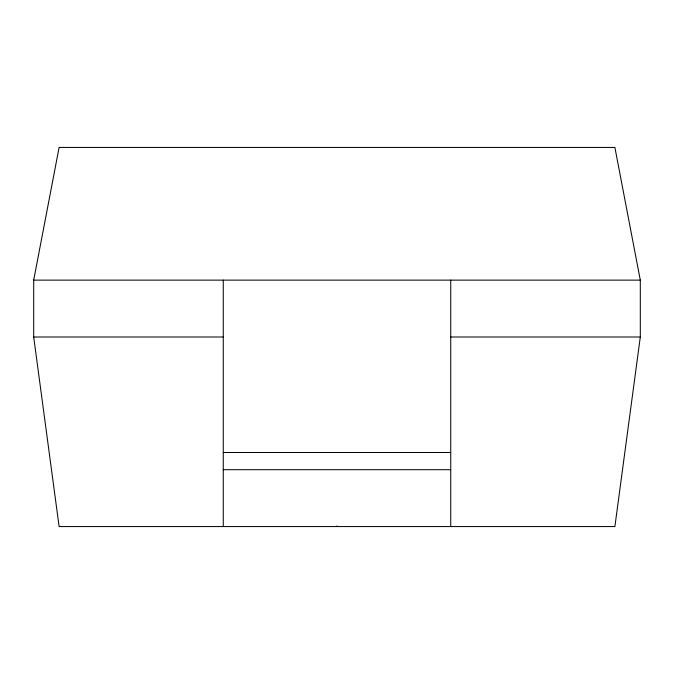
<?xml version="1.0" encoding="UTF-8"?>
<svg xmlns="http://www.w3.org/2000/svg" width="674" height="674" viewBox="0 0 674 674"><rect width="100%" height="100%" fill="white"/><g stroke="black" fill="none" stroke-linecap="round" stroke-linejoin="round"><path stroke-width="1.01" d="M640.3 337L614.89 526.562L59.11 526.562L33.7 337L33.7 280.131L59.11 147.438L614.89 147.438L640.3 280.131L640.3 337L450.738 337M33.7 280.131L640.3 280.131M33.7 337L223.263 337M223.263 452.507L450.738 452.507M223.263 469.694L450.738 469.694M450.738 280.131L450.738 526.562M337 525.889L337 526.562M223.263 280.131L223.263 526.562"/></g></svg>
